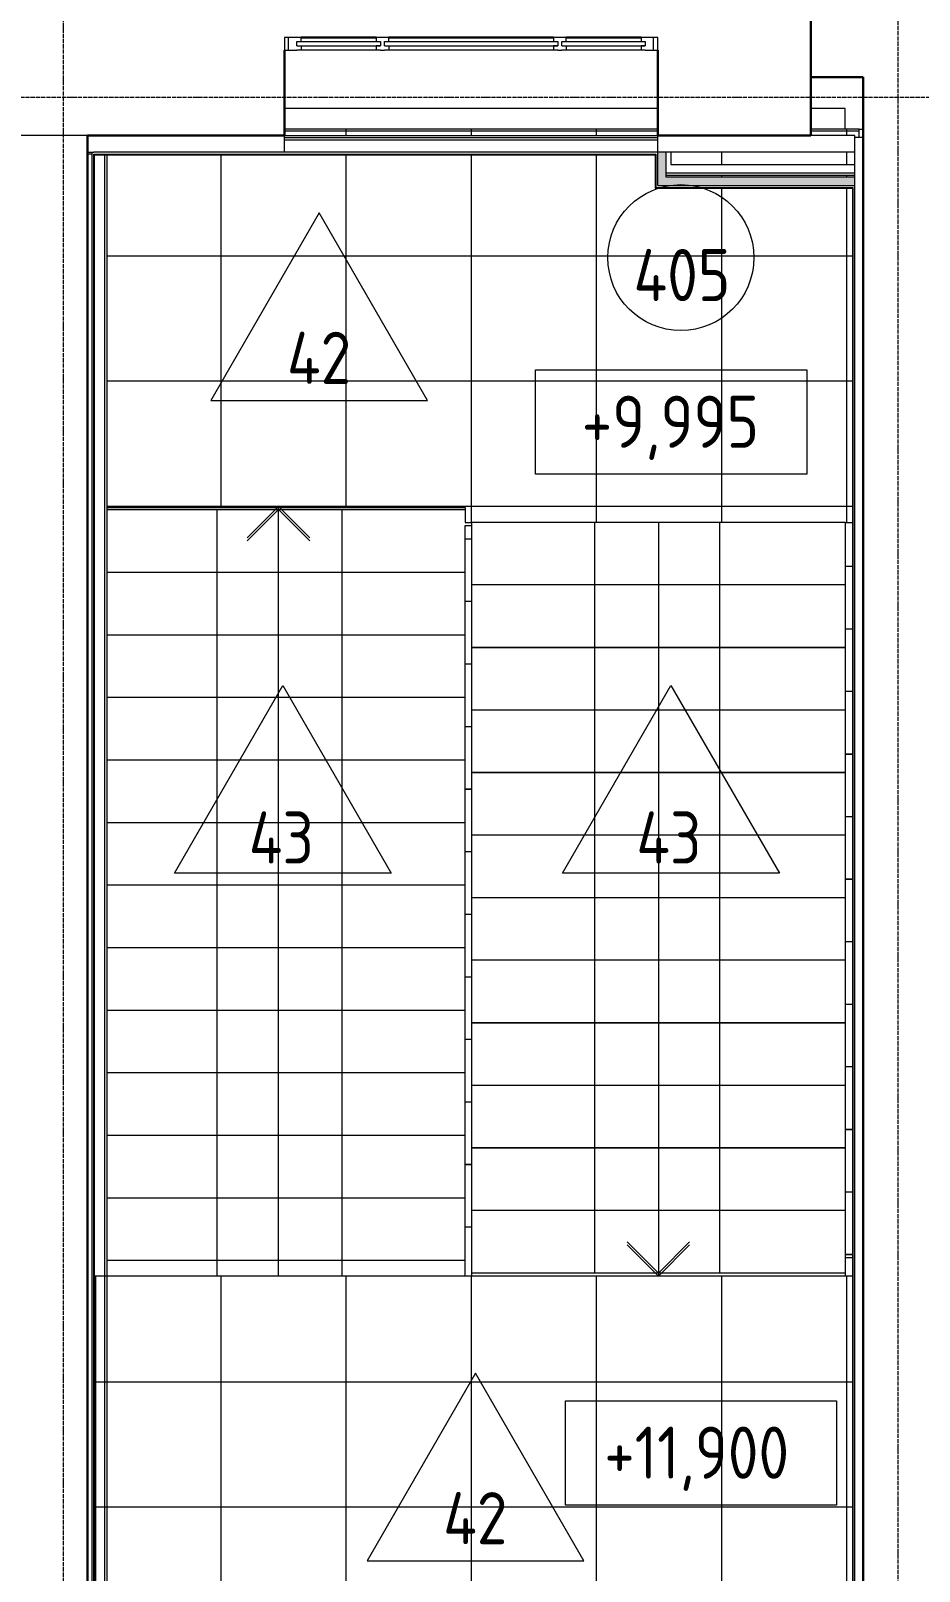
# Model space of a CAD drawing. Header units: millimetres. Extents: x -10915 to 62537, y -37640 to 44223.
# Drawn here: x 41693 to 45951, y 13176 to 20563 of the extents above; entities that cross this region are included whole.
import ezdxf

# ---------------------------------------------------------------- set-up
doc = ezdxf.new("R2010")
doc.units = ezdxf.units.MM
doc.linetypes.add('ADSK_Линия сетки', pattern=[25, 20, -2.5, 0, -2.5])
for name, color, linetype, lineweight in [('_ Окна', 7, 'Continuous', 9), ('Аннотация', 7, 'Continuous', 20), ('Лестницы', 7, 'Continuous', 9), ('Марки', 7, 'Continuous', 20), ('Марки помещений', 7, 'Continuous', 20), ('Окна', 7, 'Continuous', 9), ('Оси', 7, 'Continuous', 9), ('Отметки', 7, 'Continuous', 9), ('Перекрытие', 7, 'Continuous', 18), ('Перекрытие штриховка', 7, 'Continuous', 18), ('Стены внутренние', 7, 'Continuous', 18), ('Стены наружные', 7, 'Continuous', 18), ('Стены несущие', 7, 'Continuous', 30), ('Стены отделка', 7, 'Continuous', 30), ('Стены штриховка', 7, 'Continuous', 9), ('Стрелки вверх', 7, 'Continuous', 18)]:
    doc.layers.add(name, color=color, linetype=linetype, lineweight=lineweight)
doc.layers.add('Линии', color=7, linetype='Continuous', lineweight=9, true_color=0x00a600)
doc.styles.add('GOST Common_1', font='GOST_Common.ttf', dxfattribs={"width": 0.9, "height": 250})
doc.styles.add('GOST Common_2', font='GOST_Common.ttf', dxfattribs={"width": 0.9, "height": 250})
pattern_1 = [(0, (43804.1, 13484.1), (0, 600), []), (90, (43804.1, 13484.1), (-600, 4e-14), [])]
pattern_2 = [(180, (42052.6, 14527.3), (-7e-14, -600), []), (270, (42052.6, 14527.3), (600, 4e-14), [])]
pattern_3 = [(0, (45663.2, 18294.26), (0, 600), []), (90, (45663.2, 18294.26), (-600, 4e-14), [])]
pattern_4 = [(0, (45595.6, 18206), (0, 600), []), (90, (45595.6, 18206), (-600, 4e-14), [])]
pattern_5 = [(180, (41985, 14367), (-7e-14, -600), []), (270, (41985, 14367), (600, 4e-14), [])]

# ---------------------------------------------------------------- blocks, each defined once
blk = doc.blocks.new('окно трехпол с фрамугой - 1750-2320_h___нов_ ок-40-4657541-План полов 4-го этажа')
at = {"layer": '_ Окна', "lineweight": 18}
for p, q in [((-815, 160), (-895, 160)), ((-895, 160), (-895, 100)), ((-815, 140), (-815, 160)), ((-395, 160), (-455, 160)), ((-455, 160), (-455, 140)), ((-395, 140), (-395, 160)), ((455, 160), (395, 160)), ((395, 160), (395, 140)), ((455, 140), (455, 160)), ((815, 160), (815, 140)), ((895, 160), (815, 160)), ((895, 100), (895, 160)), ((-895, 100), (-835, 100)), ((-835, 120), (-835, 140)), ((-835, 140), (-815, 140)), ((-835, 120), (-815, 120)), ((-815, 100), (-835, 100)), ((-815, 120), (-815, 100)), ((-455, 140), (-435, 140)), ((-455, 120), (-455, 100)), ((-435, 120), (-455, 120)), ((-435, 100), (-455, 100)), ((-435, 140), (-435, 120)), ((-435, 100), (-415, 100)), ((-415, 120), (-415, 140)), ((-415, 140), (-395, 140)), ((-415, 120), (-395, 120)), ((-395, 100), (-415, 100)), ((-395, 120), (-395, 100)), ((395, 140), (415, 140)), ((395, 120), (395, 100)), ((415, 120), (395, 120)), ((415, 100), (395, 100)), ((415, 140), (415, 120)), ((415, 100), (435, 100)), ((435, 120), (435, 140)), ((435, 140), (455, 140)), ((435, 120), (455, 120)), ((455, 100), (435, 100)), ((455, 120), (455, 100)), ((815, 140), (835, 140)), ((815, 120), (815, 100)), ((835, 120), (815, 120)), ((835, 100), (815, 100)), ((835, 140), (835, 120)), ((835, 100), (895, 100))]:
    blk.add_line(p, q, dxfattribs=at)
at = {"layer": '_ Окна'}
for p, q in [((-875, 100), (-875, 160)), ((875, 100), (875, 160)), ((-835, 120), (-435, 120)), ((-815, 140), (-455, 140)), ((-415, 120), (415, 120)), ((-395, 140), (395, 140)), ((435, 120), (835, 120)), ((455, 140), (815, 140))]:
    blk.add_line(p, q, dxfattribs=at)
at = {"layer": 'Окна'}
for p, q in [((-455, 100), (-815, 100)), ((395, 100), (-395, 100)), ((815, 100), (455, 100))]:
    blk.add_line(p, q, dxfattribs=at)
blk = doc.blocks.new('ADSK_Марка_Помещение_ОдноЗначение - Номер-159740-План полов 4-го этажа')
at = {"layer": 'Марки помещений'}
blk.add_circle((0, 0), 3.5, dxfattribs=at)
blk = doc.blocks.new('ADSK_Марка_ПерекрытиеПол - Экземпляр_Отделка пола-158379-План полов 4-го этажа')
at = {"layer": 'Марки', "color": 1, "true_color": 0xff0000}
for p, q in [((0, 9), (-5.196, 0)), ((5.196, 0), (0, 9)), ((-5.196, 0), (5.196, 0))]:
    blk.add_line(p, q, dxfattribs=at)
blk = doc.blocks.new('Высотные отметки - Рамка-12095-План полов 4-го этажа')
at = {"layer": 'Аннотация'}
for p, q in [((-6.5, 0), (-6.5, 5)), ((-6.5, 5), (6.5, 5)), ((6.5, 5), (6.5, 0)), ((6.5, 0), (-6.5, 0))]:
    blk.add_line(p, q, dxfattribs=at)

msp = doc.modelspace()

# ---------------------------------------------------------------- hatches: boundary and pattern name
at = {"layer": 'Лестницы', "true_color": 0x787878}
h = msp.add_hatch(dxfattribs=at)
h.set_pattern_fill('FP_72', color=8, style=0, pattern_type=2)
h.set_pattern_definition(pattern_5)
h.paths.add_polyline_path([(43775, 17966.975), (43775, 18266.975), (42057, 18266.975), (42057, 17966.975), (43719.704, 17966.975)])
h = msp.add_hatch(dxfattribs=at)
h.set_pattern_fill('FP_27', color=8, style=0, pattern_type=2)
h.set_pattern_definition(pattern_2)
h.paths.add_polyline_path([(43805.613, 18127.319), (43805.613, 18191.006), (43775, 18191.006), (43775, 18127.319)])
h = msp.add_hatch(dxfattribs=at)
h.set_pattern_fill('FP_71', color=8, style=0, pattern_type=2)
h.set_pattern_definition(pattern_4)
h.paths.add_polyline_path([(43865.613, 17906.006), (45595.613, 17906.006), (45595.613, 18206.006), (43805.613, 18206.006), (43805.613, 17906.006)])
h = msp.add_hatch(dxfattribs=at)
h.set_pattern_fill('FP_70', color=8, style=0, pattern_type=2)
h.set_pattern_definition(pattern_3)
h.paths.add_polyline_path([(45595.613, 17994.262), (45631.189, 17994.262), (45631.189, 18206.006), (45595.613, 18206.006), (45595.613, 18191.006)])
h = msp.add_hatch(dxfattribs=at)
h.set_pattern_fill('FP_27', color=8, style=0, pattern_type=2)
h.set_pattern_definition(pattern_2)
h.paths.add_polyline_path([(43805.613, 17827.319), (43805.613, 18127.319), (43775, 18127.319), (43775, 17827.319)])
h = msp.add_hatch(dxfattribs=at)
h.set_pattern_fill('FP_72', color=8, style=0, pattern_type=2)
h.set_pattern_definition(pattern_5)
h.paths.add_polyline_path([(43775, 17666.975), (43775, 17966.975), (42057, 17966.975), (42057, 17666.975), (43719.704, 17666.975)])
h = msp.add_hatch(dxfattribs=at)
h.set_pattern_fill('FP_70', color=8, style=0, pattern_type=2)
h.set_pattern_definition(pattern_3)
h.paths.add_polyline_path([(45631.189, 17694.262), (45631.189, 17994.262), (45595.613, 17994.262), (45595.613, 17694.262)])
h = msp.add_hatch(dxfattribs=at)
h.set_pattern_fill('FP_71', color=8, style=0, pattern_type=2)
h.set_pattern_definition(pattern_4)
h.paths.add_polyline_path([(45262.418, 17606.006), (45595.613, 17606.006), (45595.613, 17906.006), (43805.613, 17906.006), (43805.613, 17606.006), (44748.18, 17606.006)])
h = msp.add_hatch(dxfattribs=at)
h.set_pattern_fill('FP_27', color=8, style=0, pattern_type=2)
h.set_pattern_definition(pattern_2)
h.paths.add_polyline_path([(43775, 17527.319), (43805.613, 17527.319), (43805.613, 17827.319), (43775, 17827.319), (43775, 17591.006)])
h = msp.add_hatch(dxfattribs=at)
h.set_pattern_fill('FP_72', color=8, style=0, pattern_type=2)
h.set_pattern_definition(pattern_5)
h.paths.add_polyline_path([(42691.228, 17366.975), (43775, 17366.975), (43775, 17666.975), (42057, 17666.975), (42057, 17366.975)])
h = msp.add_hatch(dxfattribs=at)
h.set_pattern_fill('FP_70', color=8, style=0, pattern_type=2)
h.set_pattern_definition(pattern_3)
h.paths.add_polyline_path([(45631.189, 17394.262), (45631.189, 17694.262), (45595.613, 17694.262), (45595.613, 17394.262)])
h = msp.add_hatch(dxfattribs=at)
h.set_pattern_fill('FP_71', color=8, style=0, pattern_type=2)
h.set_pattern_definition(pattern_4)
h.paths.add_polyline_path([(45262.418, 17306.006), (45595.613, 17306.006), (45595.613, 17606.006), (43805.613, 17606.006), (43805.613, 17306.006), (44748.18, 17306.006)])
h = msp.add_hatch(dxfattribs=at)
h.set_pattern_fill('FP_27', color=8, style=0, pattern_type=2)
h.set_pattern_definition(pattern_2)
h.paths.add_polyline_path([(43775, 17227.319), (43805.613, 17227.319), (43805.613, 17527.319), (43775, 17527.319), (43775, 17291.006)])
h = msp.add_hatch(dxfattribs=at)
h.set_pattern_fill('FP_72', color=8, style=0, pattern_type=2)
h.set_pattern_definition(pattern_5)
h.paths.add_polyline_path([(42057, 17066.975), (43775, 17066.975), (43775, 17366.975), (42057, 17366.975)])
h = msp.add_hatch(dxfattribs=at)
h.set_pattern_fill('FP_70', color=8, style=0, pattern_type=2)
h.set_pattern_definition(pattern_3)
h.paths.add_polyline_path([(45631.189, 17094.262), (45631.189, 17394.262), (45595.613, 17394.262), (45595.613, 17094.262)])
h = msp.add_hatch(dxfattribs=at)
h.set_pattern_fill('FP_71', color=8, style=0, pattern_type=2)
h.set_pattern_definition(pattern_4)
h.paths.add_polyline_path([(44748.18, 17006.006), (45595.613, 17006.006), (45595.613, 17306.006), (43805.613, 17306.006), (43805.613, 17006.006), (43865.613, 17006.006)])
h = msp.add_hatch(dxfattribs=at)
h.set_pattern_fill('FP_27', color=8, style=0, pattern_type=2)
h.set_pattern_definition(pattern_2)
h.paths.add_polyline_path([(43805.613, 16927.319), (43805.613, 17227.319), (43775, 17227.319), (43775, 16927.319)])
h = msp.add_hatch(dxfattribs=at)
h.set_pattern_fill('FP_72', color=8, style=0, pattern_type=2)
h.set_pattern_definition(pattern_5)
h.paths.add_polyline_path([(43775, 16766.975), (43775, 17066.975), (42057, 17066.975), (42057, 16766.975), (43719.704, 16766.975)])
h = msp.add_hatch(dxfattribs=at)
h.set_pattern_fill('FP_70', color=8, style=0, pattern_type=2)
h.set_pattern_definition(pattern_3)
h.paths.add_polyline_path([(45631.189, 16794.262), (45631.189, 17094.262), (45595.613, 17094.262), (45595.613, 16794.262)])
h = msp.add_hatch(dxfattribs=at)
h.set_pattern_fill('FP_71', color=8, style=0, pattern_type=2)
h.set_pattern_definition(pattern_4)
h.paths.add_polyline_path([(45595.613, 16706.006), (45595.613, 17006.006), (43805.613, 17006.006), (43805.613, 16706.006), (45262.418, 16706.006)])
h = msp.add_hatch(dxfattribs=at)
h.set_pattern_fill('FP_27', color=8, style=0, pattern_type=2)
h.set_pattern_definition(pattern_2)
h.paths.add_polyline_path([(43805.613, 16627.319), (43805.613, 16927.319), (43775, 16927.319), (43775, 16627.319)])
h = msp.add_hatch(dxfattribs=at)
h.set_pattern_fill('FP_70', color=8, style=0, pattern_type=2)
h.set_pattern_definition(pattern_3)
h.paths.add_polyline_path([(45631.189, 16494.262), (45631.189, 16794.262), (45595.613, 16794.262), (45595.613, 16494.262)])
h = msp.add_hatch(dxfattribs=at)
h.set_pattern_fill('FP_72', color=8, style=0, pattern_type=2)
h.set_pattern_definition(pattern_5)
h.paths.add_polyline_path([(42691.228, 16466.975), (43775, 16466.975), (43775, 16766.975), (42057, 16766.975), (42057, 16466.975)])
h = msp.add_hatch(dxfattribs=at)
h.set_pattern_fill('FP_71', color=8, style=0, pattern_type=2)
h.set_pattern_definition(pattern_4)
h.paths.add_polyline_path([(45262.418, 16406.006), (45595.613, 16406.006), (45595.613, 16706.006), (43805.613, 16706.006), (43805.613, 16406.006), (44748.18, 16406.006)])
h = msp.add_hatch(dxfattribs=at)
h.set_pattern_fill('FP_27', color=8, style=0, pattern_type=2)
h.set_pattern_definition(pattern_2)
h.paths.add_polyline_path([(43805.613, 16327.319), (43805.613, 16627.319), (43775, 16627.319), (43775, 16327.319)])
h = msp.add_hatch(dxfattribs=at)
h.set_pattern_fill('FP_70', color=8, style=0, pattern_type=2)
h.set_pattern_definition(pattern_3)
h.paths.add_polyline_path([(45631.189, 16194.262), (45631.189, 16494.262), (45595.613, 16494.262), (45595.613, 16194.262)])
h = msp.add_hatch(dxfattribs=at)
h.set_pattern_fill('FP_72', color=8, style=0, pattern_type=2)
h.set_pattern_definition(pattern_5)
h.paths.add_polyline_path([(42057, 16166.975), (43775, 16166.975), (43775, 16466.975), (42057, 16466.975)])
h = msp.add_hatch(dxfattribs=at)
h.set_pattern_fill('FP_71', color=8, style=0, pattern_type=2)
h.set_pattern_definition(pattern_4)
h.paths.add_polyline_path([(45262.418, 16106.006), (45595.613, 16106.006), (45595.613, 16406.006), (43805.613, 16406.006), (43805.613, 16106.006), (44748.18, 16106.006)])
h = msp.add_hatch(dxfattribs=at)
h.set_pattern_fill('FP_27', color=8, style=0, pattern_type=2)
h.set_pattern_definition(pattern_2)
h.paths.add_polyline_path([(43805.613, 16027.319), (43805.613, 16327.319), (43775, 16327.319), (43775, 16027.319)])
h = msp.add_hatch(dxfattribs=at)
h.set_pattern_fill('FP_70', color=8, style=0, pattern_type=2)
h.set_pattern_definition(pattern_3)
h.paths.add_polyline_path([(45631.189, 15894.262), (45631.189, 16194.262), (45595.613, 16194.262), (45595.613, 15894.262)])
h = msp.add_hatch(dxfattribs=at)
h.set_pattern_fill('FP_72', color=8, style=0, pattern_type=2)
h.set_pattern_definition(pattern_5)
h.paths.add_polyline_path([(43775, 15866.975), (43775, 16166.975), (42057, 16166.975), (42057, 15866.975), (42691.228, 15866.975)])
h = msp.add_hatch(dxfattribs=at)
h.set_pattern_fill('FP_71', color=8, style=0, pattern_type=2)
h.set_pattern_definition(pattern_4)
h.paths.add_polyline_path([(45262.418, 15806.006), (45595.613, 15806.006), (45595.613, 16106.006), (43805.613, 16106.006), (43805.613, 15806.006), (44748.18, 15806.006)])
h = msp.add_hatch(dxfattribs=at)
h.set_pattern_fill('FP_27', color=8, style=0, pattern_type=2)
h.set_pattern_definition(pattern_2)
h.paths.add_polyline_path([(43805.613, 15727.319), (43805.613, 16027.319), (43775, 16027.319), (43775, 15727.319)])
h = msp.add_hatch(dxfattribs=at)
h.set_pattern_fill('FP_70', color=8, style=0, pattern_type=2)
h.set_pattern_definition(pattern_3)
h.paths.add_polyline_path([(45631.189, 15594.262), (45631.189, 15894.262), (45595.613, 15894.262), (45595.613, 15594.262)])
h = msp.add_hatch(dxfattribs=at)
h.set_pattern_fill('FP_72', color=8, style=0, pattern_type=2)
h.set_pattern_definition(pattern_5)
h.paths.add_polyline_path([(42691.228, 15566.975), (43775, 15566.975), (43775, 15866.975), (42057, 15866.975), (42057, 15566.975)])
h = msp.add_hatch(dxfattribs=at)
h.set_pattern_fill('FP_71', color=8, style=0, pattern_type=2)
h.set_pattern_definition(pattern_4)
h.paths.add_polyline_path([(44748.18, 15506.006), (45595.613, 15506.006), (45595.613, 15806.006), (43805.613, 15806.006), (43805.613, 15506.006), (43865.613, 15506.006)])
h = msp.add_hatch(dxfattribs=at)
h.set_pattern_fill('FP_27', color=8, style=0, pattern_type=2)
h.set_pattern_definition(pattern_2)
h.paths.add_polyline_path([(43805.613, 15427.319), (43805.613, 15727.319), (43775, 15727.319), (43775, 15427.319)])
h = msp.add_hatch(dxfattribs=at)
h.set_pattern_fill('FP_70', color=8, style=0, pattern_type=2)
h.set_pattern_definition(pattern_3)
h.paths.add_polyline_path([(45631.189, 15294.262), (45631.189, 15594.262), (45595.613, 15594.262), (45595.613, 15294.262)])
h = msp.add_hatch(dxfattribs=at)
h.set_pattern_fill('FP_72', color=8, style=0, pattern_type=2)
h.set_pattern_definition(pattern_5)
h.paths.add_polyline_path([(42989.094, 15266.975), (43775, 15266.975), (43775, 15566.975), (42057, 15566.975), (42057, 15266.975), (42691.228, 15266.975)])
h = msp.add_hatch(dxfattribs=at)
h.set_pattern_fill('FP_71', color=8, style=0, pattern_type=2)
h.set_pattern_definition(pattern_4)
h.paths.add_polyline_path([(43805.613, 15206.006), (45595.613, 15206.006), (45595.613, 15506.006), (43805.613, 15506.006), (43805.613, 15281.08)])
h = msp.add_hatch(dxfattribs=at)
h.set_pattern_fill('FP_27', color=8, style=0, pattern_type=2)
h.set_pattern_definition(pattern_2)
h.paths.add_polyline_path([(43775, 15127.319), (43805.613, 15127.319), (43805.613, 15427.319), (43775, 15427.319), (43775, 15191.006)])
h = msp.add_hatch(dxfattribs=at)
h.set_pattern_fill('FP_70', color=8, style=0, pattern_type=2)
h.set_pattern_definition(pattern_3)
h.paths.add_polyline_path([(45631.189, 14994.262), (45631.189, 15294.262), (45595.613, 15294.262), (45595.613, 14994.262)])
h = msp.add_hatch(dxfattribs=at)
h.set_pattern_fill('FP_72', color=8, style=0, pattern_type=2)
h.set_pattern_definition(pattern_5)
h.paths.add_polyline_path([(43775, 14966.975), (43775, 15266.975), (42057, 15266.975), (42057, 14966.975), (42989.094, 14966.975)])
h = msp.add_hatch(dxfattribs=at)
h.set_pattern_fill('FP_71', color=8, style=0, pattern_type=2)
h.set_pattern_definition(pattern_4)
h.paths.add_polyline_path([(45262.418, 14906.006), (45595.613, 14906.006), (45595.613, 15206.006), (43805.613, 15206.006), (43805.613, 14906.006), (44748.18, 14906.006)])
h = msp.add_hatch(dxfattribs=at)
h.set_pattern_fill('FP_27', color=8, style=0, pattern_type=2)
h.set_pattern_definition(pattern_2)
h.paths.add_polyline_path([(43805.613, 14827.319), (43805.613, 15127.319), (43775, 15127.319), (43775, 14827.319)])
h = msp.add_hatch(dxfattribs=at)
h.set_pattern_fill('FP_72', color=8, style=0, pattern_type=2)
h.set_pattern_definition(pattern_5)
h.paths.add_polyline_path([(43775, 14666.975), (43775, 14966.975), (42057, 14966.975), (42057, 14666.975), (42989.094, 14666.975)])
h = msp.add_hatch(dxfattribs=at)
h.set_pattern_fill('FP_70', color=8, style=0, pattern_type=2)
h.set_pattern_definition(pattern_3)
h.paths.add_polyline_path([(45631.189, 14694.262), (45631.189, 14994.262), (45595.613, 14994.262), (45595.613, 14694.262)])
h = msp.add_hatch(dxfattribs=at)
h.set_pattern_fill('FP_71', color=8, style=0, pattern_type=2)
h.set_pattern_definition(pattern_4)
h.paths.add_polyline_path([(43805.613, 14606.006), (45595.613, 14606.006), (45595.613, 14906.006), (43805.613, 14906.006)])
h = msp.add_hatch(dxfattribs=at)
h.set_pattern_fill('FP_27', color=8, style=0, pattern_type=2)
h.set_pattern_definition(pattern_2)
h.paths.add_polyline_path([(43805.613, 14591.006), (43805.613, 14827.319), (43775, 14827.319), (43775, 14591.006)])
h = msp.add_hatch(dxfattribs=at)
h.set_pattern_fill('FP_72', color=8, style=0, pattern_type=2)
h.set_pattern_definition(pattern_5)
h.paths.add_polyline_path([(43775, 14591.006), (43775, 14666.975), (42057, 14666.975), (42057, 14591.006), (42989.094, 14591.006)])
at = {"layer": 'Перекрытие штриховка', "lineweight": 9, "true_color": 0x787878}
h = msp.add_hatch(dxfattribs=at)
h.set_pattern_fill('FP_14', color=8, style=0, pattern_type=2)
h.set_pattern_definition(pattern_1)
h.paths.add_polyline_path([(45631.189, 19809.318), (45633.189, 19811.318), (45631.189, 19811.318)])
h.paths.add_polyline_path([(44686.058, 19969.318), (44688.058, 19969.318), (44688.058, 19971.318)])
h.paths.add_polyline_path([(43775, 18206.006), (45631.189, 18206.006), (45631.189, 19809.318), (44688.058, 19809.318), (44688.058, 19811.318), (44686.058, 19811.322), (44686.058, 19969.318), (42057, 19969.318), (42057, 18276.975), (43775, 18276.975), (43775, 18244.779)])
h.paths.add_polyline_path([(45441.292, 19861.318), (45643.189, 19861.318), (45643.189, 19869.818), (44738.058, 19869.818), (44738.058, 19861.318), (45431.854, 19861.318)])
h.paths.add_polyline_path([(45504.922, 19921.818), (45643.189, 19921.818), (45643.189, 19981.318), (44761.153, 19981.318), (44761.153, 19921.818), (45431.854, 19921.818)])
h.paths.add_polyline_path([(45663.189, 20051.318), (45663.189, 20091.318), (45431.854, 20091.318), (45431.854, 20061.318), (45643.189, 20061.318), (45643.189, 20051.318)])
h.paths.add_polyline_path([(44233.942, 20061.318), (44698.058, 20061.318), (44698.058, 20091.318), (42908.058, 20091.318), (42909.058, 20061.318), (43719.704, 20061.318)])
h = msp.add_hatch(dxfattribs=at)
h.set_pattern_fill('FP_14', color=8, style=0, pattern_type=2)
h.set_pattern_definition(pattern_1)
h.paths.add_polyline_path([(42999.094, 12141.937), (44699.094, 12141.937), (44699.094, 12531.937), (44689.094, 12531.937), (44689.094, 12581.937), (44699.094, 12581.937), (44699.094, 12613.937), (45631.189, 12613.937), (45631.189, 14591.006), (41997, 14591.006), (41997, 12613.937), (42999.094, 12613.937), (42999.094, 12581.937), (43009.094, 12581.937), (43009.094, 12531.937), (42999.094, 12531.937), (42999.094, 12142.285)])
h.paths.add_polyline_path([(41965, 12581.937), (41965.648, 12581.937), (41965, 12601.937)])
h.paths.add_polyline_path([(41995, 12611.937), (41997, 12613.937), (41995, 12613.937)])
at = {"layer": 'Стены внутренние'}
for points in [[(44738.058, 19861.318), (44738.058, 19981.318), (44698.058, 19981.209), (44699.058, 19861.318), (44721.153, 19861.318)], [(45242.807, 19821.318), (45643.189, 19821.318), (45643.189, 19861.318), (44698.058, 19861.318), (44699.058, 19821.318), (44748.18, 19821.318)]]:
    msp.add_hatch(color=256, dxfattribs=at).paths.add_polyline_path(points)

# ---------------------------------------------------------------- linework, layer by layer
at = {"layer": 'Лестницы'}
for p, q in [((44698.058, 20191.318), (42908.058, 20191.318)), ((45595.613, 20191.318), (45431.854, 20191.318)), ((45595.613, 20091.318), (45595.613, 20191.318)), ((42057, 18266.975), (43775, 18266.975)), ((43775, 18191.006), (43805.613, 18191.006)), ((43775, 17966.975), (43775, 18191.006)), ((45595.613, 18206.006), (43805.613, 18206.006)), ((43805.613, 18206.006), (43805.613, 17906.006)), ((45595.613, 18206.006), (43805.613, 18206.006)), ((45595.613, 18206.006), (45595.613, 17906.006)), ((43775, 18127.319), (43805.613, 18127.319)), ((43775, 18127.319), (43805.613, 18127.319)), ((42057, 17966.975), (43775, 17966.975)), ((42057, 17966.975), (43775, 17966.975)), ((43775, 17666.975), (43775, 17966.975)), ((45631.189, 17994.262), (45595.613, 17994.262)), ((45631.189, 17994.262), (45595.613, 17994.262)), ((43805.613, 17906.006), (43805.613, 17606.006)), ((45595.613, 17906.006), (43805.613, 17906.006)), ((45595.613, 17906.006), (43805.613, 17906.006)), ((45595.613, 17906.006), (45595.613, 17606.006)), ((43775, 17827.319), (43805.613, 17827.319)), ((43775, 17827.319), (43805.613, 17827.319)), ((42057, 17666.975), (43775, 17666.975)), ((42057, 17666.975), (43775, 17666.975)), ((43775, 17366.975), (43775, 17666.975)), ((45631.189, 17694.262), (45595.613, 17694.262)), ((45631.189, 17694.262), (45595.613, 17694.262)), ((43805.613, 17606.006), (43805.613, 17306.006)), ((45595.613, 17606.006), (43805.613, 17606.006)), ((45595.613, 17606.006), (43805.613, 17606.006)), ((45595.613, 17606.006), (45595.613, 17306.006)), ((43775, 17527.319), (43805.613, 17527.319)), ((43775, 17527.319), (43805.613, 17527.319)), ((42057, 17366.975), (43775, 17366.975)), ((42057, 17366.975), (43775, 17366.975)), ((43775, 17066.975), (43775, 17366.975)), ((45631.189, 17394.262), (45595.613, 17394.262)), ((45631.189, 17394.262), (45595.613, 17394.262)), ((43805.613, 17306.006), (43805.613, 17006.006)), ((45595.613, 17306.006), (43805.613, 17306.006)), ((45595.613, 17306.006), (43805.613, 17306.006)), ((45595.613, 17306.006), (45595.613, 17006.006)), ((43775, 17227.319), (43805.613, 17227.319)), ((43775, 17227.319), (43805.613, 17227.319)), ((42057, 17066.975), (43775, 17066.975)), ((42057, 17066.975), (43775, 17066.975)), ((43775, 16766.975), (43775, 17066.975)), ((45631.189, 17094.262), (45595.613, 17094.262)), ((45631.189, 17094.262), (45595.613, 17094.262)), ((43805.613, 17006.006), (43805.613, 16706.006)), ((45595.613, 17006.006), (43805.613, 17006.006)), ((45595.613, 17006.006), (43805.613, 17006.006)), ((45595.613, 17006.006), (45595.613, 16706.006)), ((43775, 16927.319), (43805.613, 16927.319)), ((43775, 16927.319), (43805.613, 16927.319)), ((45631.189, 16794.262), (45595.613, 16794.262)), ((45631.189, 16794.262), (45595.613, 16794.262)), ((42057, 16766.975), (43775, 16766.975)), ((42057, 16766.975), (43775, 16766.975)), ((43775, 16466.975), (43775, 16766.975)), ((43805.613, 16706.006), (43805.613, 16406.006)), ((45595.613, 16706.006), (43805.613, 16706.006)), ((45595.613, 16706.006), (43805.613, 16706.006)), ((45595.613, 16706.006), (45595.613, 16406.006)), ((43775, 16627.319), (43805.613, 16627.319)), ((43775, 16627.319), (43805.613, 16627.319)), ((45631.189, 16494.262), (45595.613, 16494.262)), ((45631.189, 16494.262), (45595.613, 16494.262)), ((42057, 16466.975), (43775, 16466.975)), ((42057, 16466.975), (43775, 16466.975)), ((43775, 16166.975), (43775, 16466.975)), ((43805.613, 16406.006), (43805.613, 16106.006)), ((45595.613, 16406.006), (43805.613, 16406.006)), ((45595.613, 16406.006), (43805.613, 16406.006)), ((45595.613, 16406.006), (45595.613, 16106.006)), ((43775, 16327.319), (43805.613, 16327.319)), ((43775, 16327.319), (43805.613, 16327.319)), ((45631.189, 16194.262), (45595.613, 16194.262)), ((45631.189, 16194.262), (45595.613, 16194.262)), ((42057, 16166.975), (43775, 16166.975)), ((42057, 16166.975), (43775, 16166.975)), ((43775, 15866.975), (43775, 16166.975)), ((43805.613, 16106.006), (43805.613, 15806.006)), ((45595.613, 16106.006), (43805.613, 16106.006)), ((45595.613, 16106.006), (43805.613, 16106.006)), ((45595.613, 16106.006), (45595.613, 15806.006)), ((43775, 16027.319), (43805.613, 16027.319)), ((43775, 16027.319), (43805.613, 16027.319)), ((45631.189, 15894.262), (45595.613, 15894.262)), ((45631.189, 15894.262), (45595.613, 15894.262)), ((42057, 15866.975), (43775, 15866.975)), ((42057, 15866.975), (43775, 15866.975)), ((43775, 15566.975), (43775, 15866.975)), ((43805.613, 15806.006), (43805.613, 15506.006)), ((45595.613, 15806.006), (43805.613, 15806.006)), ((45595.613, 15806.006), (43805.613, 15806.006)), ((45595.613, 15806.006), (45595.613, 15506.006)), ((43775, 15727.319), (43805.613, 15727.319)), ((43775, 15727.319), (43805.613, 15727.319)), ((45631.189, 15594.262), (45595.613, 15594.262)), ((45631.189, 15594.262), (45595.613, 15594.262)), ((42057, 15566.975), (43775, 15566.975)), ((42057, 15566.975), (43775, 15566.975)), ((43775, 15266.975), (43775, 15566.975)), ((43805.613, 15506.006), (43805.613, 15206.006)), ((45595.613, 15506.006), (43805.613, 15506.006)), ((45595.613, 15506.006), (43805.613, 15506.006)), ((45595.613, 15506.006), (45595.613, 15206.006)), ((43775, 15427.319), (43805.613, 15427.319)), ((43775, 15427.319), (43805.613, 15427.319)), ((45631.189, 15294.262), (45595.613, 15294.262)), ((45631.189, 15294.262), (45595.613, 15294.262)), ((42057, 15266.975), (43775, 15266.975)), ((42057, 15266.975), (43775, 15266.975)), ((43775, 14966.975), (43775, 15266.975)), ((43805.613, 15206.006), (43805.613, 14906.006)), ((45595.613, 15206.006), (43805.613, 15206.006)), ((45595.613, 15206.006), (43805.613, 15206.006)), ((45595.613, 15206.006), (45595.613, 14906.006)), ((43775, 15127.319), (43805.613, 15127.319)), ((43775, 15127.319), (43805.613, 15127.319)), ((42057, 14966.975), (43775, 14966.975)), ((42057, 14966.975), (43775, 14966.975)), ((43775, 14666.975), (43775, 14966.975)), ((45631.189, 14994.262), (45595.613, 14994.262)), ((45631.189, 14994.262), (45595.613, 14994.262)), ((43805.613, 14906.006), (43805.613, 14606.006)), ((45595.613, 14906.006), (43805.613, 14906.006)), ((45595.613, 14906.006), (43805.613, 14906.006)), ((45595.613, 14906.006), (45595.613, 14606.006)), ((43775, 14827.319), (43805.613, 14827.319)), ((43775, 14827.319), (43805.613, 14827.319)), ((42057, 14666.975), (43775, 14666.975)), ((42057, 14666.975), (43775, 14666.975)), ((43775, 14591.006), (43775, 14666.975)), ((45631.189, 14694.262), (45595.613, 14694.262)), ((45631.189, 14679.262), (45595.613, 14679.262)), ((43805.613, 14606.006), (43805.613, 14591.006)), ((45595.613, 14606.006), (43805.613, 14606.006)), ((45595.613, 14591.006), (43805.613, 14591.006)), ((45595.613, 14606.006), (45595.613, 14591.006))]:
    msp.add_line(p, q, dxfattribs=at)
at = {"layer": 'Линии', "color": 1, "true_color": 0xff0000}
for p, q in [((42381.352, 16523.528), (42900.968, 17423.528)), ((42900.968, 17423.528), (43420.583, 16523.528)), ((44241.352, 16523.528), (44760.968, 17423.528)), ((44760.968, 17423.528), (45280.583, 16523.528)), ((43420.583, 16523.528), (42381.352, 16523.528)), ((45280.583, 16523.528), (44241.352, 16523.528))]:
    msp.add_line(p, q, dxfattribs=at)
at = {"layer": 'Оси', "linetype": 'ADSK_Линия сетки'}
for p, q in [((45849.565, -4909.651), (45849.565, 44222.998)), ((41849.565, -5022.585), (41849.565, 21308.456)), ((-10114.729, 20245), (56004.853, 20245))]:
    msp.add_line(p, q, dxfattribs=at)
at = {"layer": 'Перекрытие'}
for p, q in [((44698.058, 20091.318), (42908.058, 20091.318)), ((45663.189, 20091.318), (45431.854, 20091.318)), ((42057, 18276.975), (43775, 18276.975)), ((43775, 18276.975), (43775, 18206.006)), ((43775, 18206.006), (43805.613, 18206.006)), ((45595.613, 18206.006), (45631.189, 18206.006)), ((45631.189, 14591.006), (41997, 14591.006))]:
    msp.add_line(p, q, dxfattribs=at)
at = {"layer": 'Стены внутренние'}
for p, q in [((42908.058, 20061.318), (44698.058, 20061.318)), ((45663.189, 20051.318), (45663.189, 20091.318)), ((45663.189, 20091.318), (45683.189, 20091.318)), ((42045, 19969.318), (42045, 12613.841)), ((44761.153, 19981.318), (44761.153, 19921.818)), ((44761.153, 19921.818), (45643.189, 19921.818))]:
    msp.add_line(p, q, dxfattribs=at)
at = {"layer": 'Стены наружные'}
for p, q in [((42908.058, 20051.318), (44698.058, 20051.318)), ((44698.058, 20039.318), (42908.058, 20039.318)), ((44698.058, 20039.318), (44698.058, 20051.318)), ((42057, 19969.318), (42057, 12613.817)), ((44738.058, 19881.818), (45643.189, 19881.818)), ((45643.189, 19869.818), (44738.058, 19869.818))]:
    msp.add_line(p, q, dxfattribs=at)
at = {"layer": 'Стены несущие'}
for p, q in [((45431.854, 20061.318), (45431.854, 21828.948)), ((42908.058, 20061.318), (42908.058, 20471.318)), ((42988.058, 20531.318), (43348.058, 20531.318)), ((43408.058, 20531.318), (44198.058, 20531.318)), ((44258.058, 20531.318), (44618.058, 20531.318)), ((44698.058, 20471.318), (44698.058, 20061.318)), ((45431.854, 20340.573), (45683.189, 20340.573)), ((45683.189, 20340.573), (45683.189, 12581.937)), ((41965, 12581.937), (41965, 20061.318)), ((41965, 20061.318), (42908.058, 20061.318)), ((45431.854, 20061.318), (44698.058, 20061.318))]:
    msp.add_line(p, q, dxfattribs=at)
at = {"layer": 'Стены отделка', "lineweight": 9}
for p, q in [((42908.058, 19981.318), (42908.058, 20061.318)), ((44698.058, 19821.318), (44698.058, 20061.318)), ((45643.189, 20061.318), (45431.854, 20061.318)), ((45643.189, 12581.937), (45643.189, 20061.318)), ((45683.189, 20051.318), (45643.189, 20051.318)), ((41965, 19981.318), (41995, 19981.318)), ((41985, 19971.318), (41965, 19971.318)), ((41985, 19981.318), (41985, 12601.937)), ((41997, 12613.937), (41997, 19969.318)), ((41997, 19969.318), (44686.058, 19969.318)), ((45643.189, 19981.318), (42908.058, 19981.318)), ((44686.058, 19969.318), (44686.058, 19811.318)), ((44738.058, 19861.318), (44738.058, 19981.318)), ((44688.058, 19809.318), (45631.189, 19809.318)), ((44698.058, 19821.318), (45643.189, 19821.318)), ((45643.189, 19861.318), (44738.058, 19861.318)), ((45631.189, 19809.318), (45631.189, 12613.937))]:
    msp.add_line(p, q, dxfattribs=at)
at = {"layer": 'Стены штриховка'}
for p, q in [((41965, 20061.318), (41585, 20061.318)), ((42908.058, 19981.318), (41995, 19981.318)), ((41995, 12611.937), (41995, 19971.318)), ((41995, 19971.318), (44688.058, 19971.318)), ((44688.058, 19971.318), (44688.058, 19809.318)), ((44686.058, 19811.318), (45633.189, 19811.318)), ((44686.058, 19811.318), (44686.058, 19809.318)), ((44686.058, 19809.318), (44688.058, 19809.318)), ((45633.189, 19811.318), (45633.189, 12613.937))]:
    msp.add_line(p, q, dxfattribs=at)
at = {"layer": 'Стрелки вверх'}
for p, q in [((42875, 18276.975), (42730, 18131.975)), ((42880, 18266.975), (42730, 18116.975)), ((42880, 18266.975), (42880, 18276.975)), ((42880, 17966.975), (42880, 18266.975)), ((42880, 18266.975), (43030, 18116.975)), ((42885, 18276.975), (43030, 18131.975)), ((44700.613, 18206.006), (44700.613, 17906.006)), ((42880, 17666.975), (42880, 17966.975)), ((44700.613, 17906.006), (44700.613, 17606.006)), ((42880, 17366.975), (42880, 17666.975)), ((44700.613, 17606.006), (44700.613, 17306.006)), ((42880, 17066.975), (42880, 17366.975)), ((44700.613, 17306.006), (44700.613, 17006.006)), ((42880, 16766.975), (42880, 17066.975)), ((44700.613, 17006.006), (44700.613, 16706.006)), ((42880, 16466.975), (42880, 16766.975)), ((44700.613, 16706.006), (44700.613, 16406.006)), ((42880, 16166.975), (42880, 16466.975)), ((44700.613, 16406.006), (44700.613, 16106.006)), ((42880, 15866.975), (42880, 16166.975)), ((44700.613, 16106.006), (44700.613, 15806.006)), ((42880, 15566.975), (42880, 15866.975)), ((44700.613, 15806.006), (44700.613, 15506.006)), ((42880, 15266.975), (42880, 15566.975)), ((44700.613, 15506.006), (44700.613, 15206.006)), ((42880, 14966.975), (42880, 15266.975)), ((44700.613, 15206.006), (44700.613, 14906.006)), ((42880, 14666.975), (42880, 14966.975)), ((44700.613, 14906.006), (44700.613, 14606.006)), ((44700.613, 14606.006), (44550.613, 14756.006)), ((44700.613, 14591.006), (44550.613, 14741.006)), ((44700.613, 14606.006), (44850.613, 14756.006)), ((44700.613, 14591.006), (44850.613, 14741.006)), ((42880, 14591.006), (42880, 14666.975)), ((44700.613, 14606.006), (44700.613, 14591.006))]:
    msp.add_line(p, q, dxfattribs=at)

# ---------------------------------------------------------------- block references
at = {"layer": 'Марки', "color": 1, "true_color": 0xff0000, "xscale": 99.99999999999993, "yscale": 99.99999999999993, "zscale": 99.99999999999993}
for p in [(43075.104, 18790.515), (43824.094, 13226.014)]:
    msp.add_blockref('ADSK_Марка_ПерекрытиеПол - Экземпляр_Отделка пола-158379-План полов 4-го этажа', p, dxfattribs=at)
at = {"layer": 'Марки помещений', "xscale": 99.99999999999993, "yscale": 99.99999999999993, "zscale": 99.99999999999993}
msp.add_blockref('ADSK_Марка_Помещение_ОдноЗначение - Номер-159740-План полов 4-го этажа', (44808.555, 19475.643), dxfattribs=at)
at = {"layer": 'Окна'}
msp.add_blockref('окно трехпол с фрамугой - 1750-2320_h___нов_ ок-40-4657541-План полов 4-го этажа', (43803.058, 20371.318), dxfattribs=at)
at = {"layer": 'Отметки', "lineweight": 20, "xscale": 99.99999999999993, "yscale": 99.99999999999993, "zscale": 99.99999999999993}
for p in [(44762.268, 18436.836), (44905.157, 13492.881)]:
    msp.add_blockref('Высотные отметки - Рамка-12095-План полов 4-го этажа', p, dxfattribs=at)

# ---------------------------------------------------------------- texts
at = {"layer": 'Марки', "color": 1, "lineweight": 9, "true_color": 0xff0000, "char_height": 250, "width": 345.6, "attachment_point": 5, "line_spacing_factor": 1.022766, "style": 'GOST Common_2'}
for s, insert in [('\\pxqc,t1.44,2.88,4.32,5.76,7.2,8.64,10.08,11.52,12.96,14.4,15.84,17.28,18.72,20.16,21.6,23.04,24.48,25.92,27.36,28.8,30.24,31.68,33.12,34.56,36,37.44,38.88,40.32,41.76,43.2,44.64,46.08;{42}', (43074.072, 18994.94)), ('\\pxqc,t4.572,9.144,13.716,18.288,22.86,27.432,32.004,36.576,41.148,45.72,50.292,54.864,59.436,64.008,68.58,73.152,77.724,82.296,86.868,91.44,96.012,100.584,105.156,109.728,114.3,118.872,123.444,128.016,132.588,137.16,141.732,146.304;{43}', (42893.045, 16694.549)), ('\\pxqc,t4.572,9.144,13.716,18.288,22.86,27.432,32.004,36.576,41.148,45.72,50.292,54.864,59.436,64.008,68.58,73.152,77.724,82.296,86.868,91.44,96.012,100.584,105.156,109.728,114.3,118.872,123.444,128.016,132.588,137.16,141.732,146.304;{43}', (44750.863, 16694.549)), ('\\pxqc,t1.44,2.88,4.32,5.76,7.2,8.64,10.08,11.52,12.96,14.4,15.84,17.28,18.72,20.16,21.6,23.04,24.48,25.92,27.36,28.8,30.24,31.68,33.12,34.56,36,37.44,38.88,40.32,41.76,43.2,44.64,46.08;{42}', (43823.063, 13430.439))]:
    msp.add_mtext(s, dxfattribs=dict(at, insert=insert))
at = {"layer": 'Марки помещений', "lineweight": 9, "insert": (44813.947, 19392.062), "char_height": 250, "width": 505.8, "attachment_point": 5, "line_spacing_factor": 1.022766, "style": 'GOST Common_2'}
msp.add_mtext('\\pxqc,t1.8,3.6,5.4,7.2,9,10.8,12.6,14.4,16.2,18,19.8,21.6,23.4,25.2,27,28.8,30.6,32.4,34.2,36,37.8,39.6,41.4,43.2,45,46.8,48.6,50.4,52.2,54,55.8,57.6;{405}', dxfattribs=at)
at = {"layer": 'Отметки', "lineweight": 20, "char_height": 250, "attachment_point": 1, "line_spacing_factor": 1.022761, "style": 'GOST Common_1'}
for s, insert, width in [('+9,995', (44333.592, 18813.543), 1028.82257), ('+11,900', (44441.281, 13869.588), 1113.30067)]:
    msp.add_mtext(s, dxfattribs=dict(at, insert=insert, width=width))

doc.saveas('drawing.dxf')
